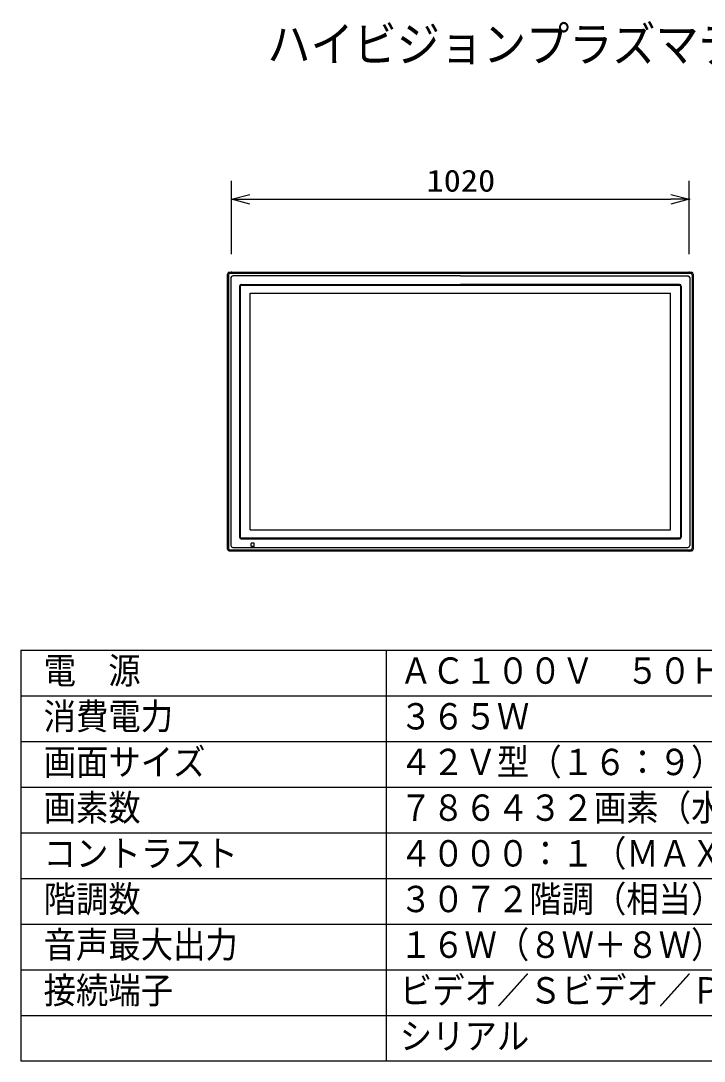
# Model space of a CAD drawing. Units: millimetres, scale not verified. Extents: x -63 to 63, y -57 to 57.
# Drawn here: x -62.5 to 12.3, y -56.5 to 57.4 of the extents above; entities that cross this region are included whole.
import ezdxf
from ezdxf.enums import TextEntityAlignment as Align

# ---------------------------------------------------------------- set-up
doc = ezdxf.new("R2010")
doc.units = ezdxf.units.MM
doc.header["$LTSCALE"] = 0.190236
doc.header["$PDMODE"] = 32
doc.header["$PDSIZE"] = 0.0951
for name, color, linetype in [('0-0_MOJI1', 2, 'Continuous'), ('0-1_WAKU', 1, 'Continuous'), ('0-2_GAIKEI', 1, 'Continuous'), ('0-3_TOUROKU', 3, 'Continuous'), ('0-4_DEFPOINTS', 7, 'Continuous')]:
    doc.layers.add(name, color=color, linetype=linetype)
doc.styles.add('ＭＳ ゴシック', font='')
doc.styles.get('ＭＳ ゴシック').set_extended_font_data('MS Gothic')

# ---------------------------------------------------------------- blocks, each defined once
blk = doc.blocks.new('_OPEN30')
at = {"layer": '0-4_DEFPOINTS'}
blk.add_line((0, 0), (-1, 0), dxfattribs=at)
blk.add_lwpolyline([(-1, 0.26795), (0, 0), (-1, -0.26795)], dxfattribs=at)

msp = doc.modelspace()

# ---------------------------------------------------------------- linework, layer by layer
at = {"layer": '0-1_WAKU', "color": 4}
for p, q in [((-62.5001, -11.5), (-62.5001, -56.5001)), ((-62.5001, -11.5), (62.5001, -11.5)), ((-22.5, -11.5), (-22.5, -56.5001)), ((62.5001, -56.5001), (-62.5001, -56.5001))]:
    msp.add_line(p, q, dxfattribs=at)
at = {"layer": '0-1_WAKU'}
for p, q in [((-62.5001, -16.5), (62.5001, -16.5)), ((-62.5001, -21.5), (62.5001, -21.5)), ((-62.5001, -26.5), (62.5001, -26.5)), ((-62.5001, -31.5001), (62.5001, -31.5001)), ((-62.5001, -36.5001), (62.5001, -36.5001)), ((-62.5001, -41.5001), (62.5001, -41.5001)), ((-62.5001, -46.5001), (62.5001, -46.5001)), ((-62.5001, -51.5001), (62.5001, -51.5001))]:
    msp.add_line(p, q, dxfattribs=at)
at = {"layer": '0-2_GAIKEI', "color": 7}
for p, q in [((-39.8696, -0.4448), (-39.8696, 29.6552)), ((-39.6696, 29.8552), (10.9304, 29.8552)), ((11.1304, 29.6552), (11.1304, -0.4448)), ((-39.6696, -0.6448), (10.9304, -0.6448))]:
    msp.add_line(p, q, dxfattribs=at)
at = {"layer": '0-2_GAIKEI'}
for p, q in [((-39.5635, 29.7491), (10.8243, 29.7491)), ((-39.7635, 29.5491), (-39.7635, -0.3387)), ((-39.4846, 29.2702), (-39.4846, -0.0598)), ((-14.3696, 29.4702), (-39.2846, 29.4702)), ((-38.3696, 28.5352), (-14.3696, 28.5352)), ((-14.3696, 29.4702), (10.5454, 29.4702)), ((9.6304, 28.5352), (-14.3696, 28.5352)), ((10.7454, 29.2702), (10.7454, -0.0598)), ((11.0243, 29.5491), (11.0243, -0.3387)), ((-38.5496, 28.3552), (-38.5496, 0.8552)), ((-38.4759, 28.3552), (-38.4759, 0.8552)), ((-38.4696, 28.3552), (-38.4696, 0.8552)), ((-14.3696, 28.4615), (-38.3696, 28.4615)), ((-38.3696, 28.4552), (-14.3696, 28.4552)), ((-37.3696, 1.6552), (-37.3696, 27.5552)), ((-37.3696, 27.5552), (8.6304, 27.5552)), ((-14.3696, 28.4615), (9.6304, 28.4615)), ((9.6304, 28.4552), (-14.3696, 28.4552)), ((8.6304, 1.6552), (8.6304, 27.5552)), ((9.7304, 28.3552), (9.7304, 0.8552)), ((9.7367, 28.3552), (9.7367, 0.8552)), ((9.8104, 28.3552), (9.8104, 0.8552)), ((-37.3696, 1.6552), (8.6304, 1.6552)), ((9.6304, 0.7552), (-38.3696, 0.7552)), ((-38.3696, 0.7489), (9.6304, 0.7489)), ((-38.3696, 0.6752), (9.6304, 0.6752)), ((-37.2796, -0.1198), (-37.2796, 0.1802)), ((-36.9546, 0.2052), (-37.2546, 0.2052)), ((-36.9296, -0.1198), (-36.9296, 0.1802)), ((-39.5635, -0.5387), (10.8243, -0.5387)), ((-39.2846, -0.2598), (10.5454, -0.2598)), ((-36.9546, -0.1448), (-37.2546, -0.1448))]:
    msp.add_line(p, q, dxfattribs=at)
at = {"layer": '0-2_GAIKEI', "color": 7}
for centre, start, end in [((-39.6696, 29.6552), 90, 180), ((-39.6696, 29.6552), 90, 180), ((10.9304, 29.6552), 0, 90), ((10.9304, 29.6552), 0, 90), ((-39.6696, -0.4448), 180, 270), ((-39.6696, -0.4448), 180, 270), ((10.9304, -0.4448), 270, 0), ((10.9304, -0.4448), 270, 0)]:
    msp.add_arc(centre, 0.2, start, end, dxfattribs=at)
at = {"layer": '0-2_GAIKEI'}
for centre, radius, start, end in [((-39.5635, 29.5491), 0.2, 90, 180), ((10.8243, 29.5491), 0.2, 0, 90), ((-39.2846, 29.2702), 0.2, 90, 180), ((-38.3696, 28.3552), 0.18, 90, 180), ((9.6304, 28.3552), 0.18, 0, 90), ((10.5454, 29.2702), 0.2, 0, 90), ((-38.3696, 28.3552), 0.1063, 90, 180), ((-38.3696, 28.3552), 0.1, 90, 180), ((9.6304, 28.3552), 0.1063, 0, 90), ((9.6304, 28.3552), 0.1, 0, 90), ((-38.3696, 0.8552), 0.18, 180, 270), ((-38.3696, 0.8552), 0.1063, 180, 270), ((-38.3696, 0.8552), 0.1, 180, 270), ((-37.2546, 0.1802), 0.025, 90, 180), ((-36.9546, 0.1802), 0.025, 0, 90), ((9.6304, 0.8552), 0.1063, 270, 0), ((9.6304, 0.8552), 0.18, 270, 0), ((9.6304, 0.8552), 0.1, 270, 0), ((-39.5635, -0.3387), 0.2, 180, 270), ((-39.2846, -0.0598), 0.2, 180, 270), ((-37.2546, -0.1198), 0.025, 180, 270), ((-36.9546, -0.1198), 0.025, 270, 0), ((10.5454, -0.0598), 0.2, 270, 0), ((10.8243, -0.3387), 0.2, 270, 0)]:
    msp.add_arc(centre, radius, start, end, dxfattribs=at)
at = {"layer": '0-3_TOUROKU'}
for p, q in [((-39.4196, 31.855), (-39.4196, 39.855)), ((10.6804, 31.855), (10.6804, 39.855)), ((-37.4196, 37.855), (8.6804, 37.855))]:
    msp.add_line(p, q, dxfattribs=at)
at = {"layer": '0-4_DEFPOINTS'}
for p in [(10.6804, 37.855), (-39.4196, 29.855), (10.6804, 29.855), (10.6908, 29.8552), (10.6908, -0.6448)]:
    msp.add_point(p, dxfattribs=at)

# ---------------------------------------------------------------- block references
at = {"layer": '0-3_TOUROKU', "xscale": 2, "yscale": 2, "rotation": 180}
msp.add_blockref('_OPEN30', (-39.4196, 37.855), dxfattribs=at)
at = {"layer": '0-3_TOUROKU', "xscale": 2, "yscale": 2}
msp.add_blockref('_OPEN30', (10.6804, 37.855), dxfattribs=at)

# ---------------------------------------------------------------- texts
at = {"layer": '0-0_MOJI1', "style": 'ＭＳ ゴシック', "width": 0.9}
for s, height, p in [('ハイビジョンプラズマディスプレイ', 3.848, (-35.5001, 51.7599)), ('電  源', 2.887, (-60.0001, -16.0551)), ('ＡＣ１００Ｖ\u3000５０Ｈｚ／６０Ｈｚ', 2.887, (-21, -16.0551)), ('消費電力', 2.887, (-60.0001, -21.0552)), ('３６５Ｗ', 2.887, (-21, -21.0552)), ('画面サイズ', 2.887, (-60.0001, -26.0552)), ('４２Ｖ型（１６：９）', 2.887, (-21, -26.0552)), ('画素数', 2.887, (-60.0001, -31.0552)), ('７８６４３２画素（水平１０２４×垂直７６８）', 2.887, (-21, -31.0552)), ('４０００：１（ＭＡＸ\u3000１００００：１）', 2.887, (-21, -36.0552)), ('コントラスト', 2.887, (-60.0001, -36.0552)), ('階調数', 2.887, (-60.0001, -41.0552)), ('３０７２階調（相当）', 2.887, (-21, -41.0552)), ('音声最大出力', 2.887, (-60.0001, -46.0552)), ('１６Ｗ（８Ｗ＋８Ｗ）', 2.887, (-21, -46.0552)), ('接続端子', 2.887, (-60.0001, -51.0552)), ('ビデオ／Ｓビデオ／ＰＣ／外部スピーカ', 2.887, (-21, -51.0552)), ('シリアル', 2.887, (-21, -56.0552))]:
    msp.add_text(s, height=height, dxfattribs=at).set_placement(p, align=Align.BOTTOM_LEFT)
at = {"layer": '0-3_TOUROKU', "style": 'ＭＳ ゴシック', "width": 1.15}
msp.add_text('1020', height=2.406, dxfattribs=at).set_placement((-18.077, 37.9646), align=Align.BOTTOM_LEFT)

doc.saveas('drawing.dxf')
